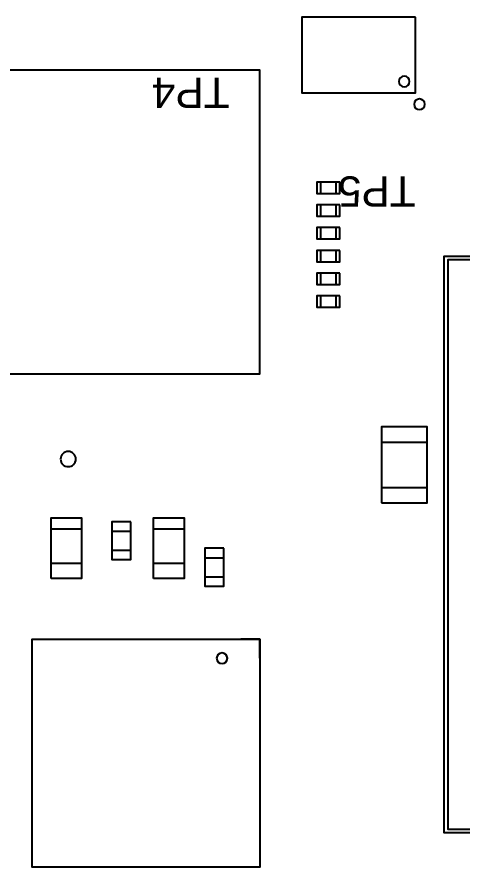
# Model space of a CAD drawing. Header units: inches. Extents: x 0.6 to 15.5, y 0.5 to 6.4.
# Drawn here: x 2.235 to 2.712, y 2.54 to 3.451 of the extents above; entities that cross this region are included whole.
import ezdxf

# ---------------------------------------------------------------- set-up
doc = ezdxf.new("R2010")
doc.units = ezdxf.units.IN
doc.header["$MEASUREMENT"] = 0
for name, color, linetype in [('PARTS_BOTTOM', 12, 'Continuous'), ('PARTS_TOP', 111, 'Continuous'), ('SILK_BOTTOM', 85, 'Continuous'), ('SILK_TOP', 85, 'Continuous')]:
    doc.layers.add(name, color=color, linetype=linetype)
doc.styles.get("Standard").update_dxf_attribs({"font": 'arial.ttf'})

# ---------------------------------------------------------------- blocks, each defined once
blk = doc.blocks.new('Raspberry_Pi4B')
at = {"layer": 'PARTS_TOP'}
for points in [[(10.1, -15.1), (7.1, -15.1), (7.1, -17.1), (10.1, -17.1), (10.1, -15.1)], [(-2, -24.5), (6, -24.5), (6, -16.5), (-2, -16.5), (-2, -24.5)], [(8.1, -19.45), (7.5, -19.45), (7.5, -19.75), (8.1, -19.75), (8.1, -19.45)], [(7.6, -19.75), (7.6, -19.45)], [(8, -19.45), (8, -19.75)], [(8.1, -20.05), (7.5, -20.05), (7.5, -20.35), (8.1, -20.35), (8.1, -20.05)], [(7.6, -20.35), (7.6, -20.05)], [(8, -20.05), (8, -20.35)], [(8.1, -20.65), (7.5, -20.65), (7.5, -20.95), (8.1, -20.95), (8.1, -20.65)], [(7.6, -20.95), (7.6, -20.65)], [(8, -20.65), (8, -20.95)], [(8.1, -21.25), (7.5, -21.25), (7.5, -21.55), (8.1, -21.55), (8.1, -21.25)], [(7.6, -21.55), (7.6, -21.25)], [(8, -21.25), (8, -21.55)], [(22.45, -21.5), (10.95, -21.5), (10.95, -36.5), (22.45, -36.5), (22.45, -21.5)], [(8.1, -21.85), (7.5, -21.85), (7.5, -22.15), (8.1, -22.15), (8.1, -21.85)], [(7.6, -22.15), (7.6, -21.85)], [(8, -21.85), (8, -22.15)], [(8.1, -22.45), (7.5, -22.45), (7.5, -22.75), (8.1, -22.75), (8.1, -22.45)], [(7.6, -22.75), (7.6, -22.45)], [(8, -22.45), (8, -22.75)], [(9.2, -27.9), (10.4, -27.9), (10.4, -25.9), (9.2, -25.9), (9.2, -27.9)], [(9.2, -26.3), (10.4, -26.3)], [(9.2, -27.5), (10.4, -27.5)], [(0.5, -29.9), (0.5, -28.3), (1.3, -28.3), (1.3, -29.9), (0.5, -29.9)], [(2.6, -28.4), (2.1, -28.4), (2.1, -29.4), (2.6, -29.4), (2.6, -28.4)], [(3.2, -29.9), (3.2, -28.3), (4, -28.3), (4, -29.9), (3.2, -29.9)], [(1.3, -28.6), (0.5, -28.6)], [(2.1, -28.65), (2.6, -28.65)], [(4, -28.6), (3.2, -28.6)], [(5.05, -29.1), (4.55, -29.1), (4.55, -30.1), (5.05, -30.1), (5.05, -29.1)], [(2.1, -29.15), (2.6, -29.15)], [(1.3, -29.5), (0.5, -29.5)], [(4, -29.5), (3.2, -29.5)], [(4.55, -29.35), (5.05, -29.35)], [(4.55, -29.85), (5.05, -29.85)], [(6, -31.5), (6, -37.5), (0, -37.5), (0, -31.5), (6, -31.5)]]:
    blk.add_lwpolyline(points, dxfattribs=at)
blk.add_lwpolyline([(9.6586, -16.8, 1), (9.9414, -16.8, 1), (9.6586, -16.8, 1)], format="xyb", dxfattribs=at)
blk.add_lwpolyline([(4.8586, -32, 1), (5.1414, -32, 1)], format="xyb", close=True, dxfattribs=at)
at = {"layer": 'SILK_BOTTOM'}
blk.add_lwpolyline([(0.75, -26.75, 1), (1.15, -26.75, 1)], format="xyb", close=True, dxfattribs=at)
at = {"layer": 'SILK_TOP'}
blk.add_lwpolyline([(10.0586, -17.4, 1), (10.3414, -17.4, 1)], format="xyb", close=True, dxfattribs=at)
for points in [[(22.55, -36.6), (10.85, -36.6), (10.85, -21.4), (22.55, -21.4), (22.55, -36.6)], [(6, -31.9999), (6, -31.5), (5.5001, -31.5)]]:
    blk.add_lwpolyline(points, dxfattribs=at)
at = {"layer": 'SILK_BOTTOM'}
for s, p in [('TP4', (5.2, -16.7)), ('TP5', (10.1, -19.3))]:
    blk.add_text(s, height=0.8, rotation=180, dxfattribs=at).set_placement(p)

msp = doc.modelspace()

# ---------------------------------------------------------------- block references
at = {"layer": 'PARTS_BOTTOM', "xscale": 0.04064798933821573, "yscale": 0.04064798933821573, "zscale": 0.04064798933821573}
msp.add_blockref('Raspberry_Pi4B', (2.25084, 4.06434), dxfattribs=at)

doc.saveas('drawing.dxf')
